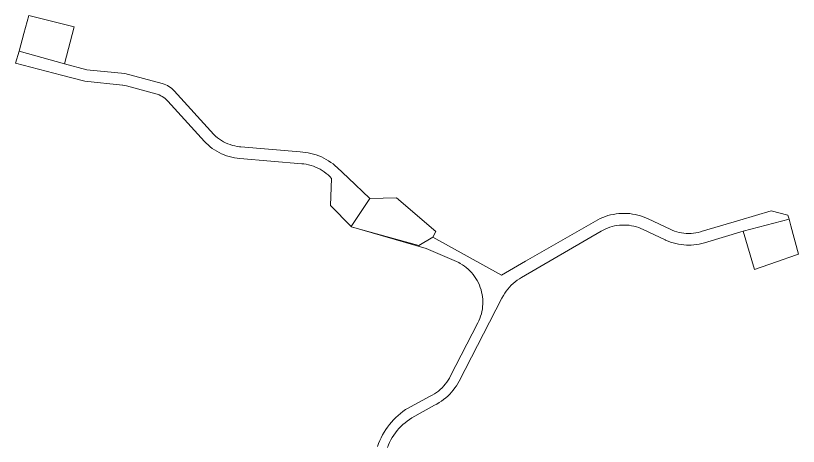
# Model space of a CAD drawing. Header units: metres. Extents: x 534757 to 556231, y 1832948 to 1850503.
# Drawn here: x 553651 to 554590, y 1838769 to 1839286 of the extents above; entities that cross this region are included whole.
import ezdxf

# ---------------------------------------------------------------- set-up
doc = ezdxf.new("R2010")
doc.units = ezdxf.units.M
doc.header["$MEASUREMENT"] = 0
doc.layers.add('Level 10', color=7, linetype='Continuous', lineweight=0)

msp = doc.modelspace()

# ---------------------------------------------------------------- linework, layer by layer
at = {"layer": 'Level 10', "color": 1, "linetype": 'Continuous', "lineweight": 0}
for p, q in [((553655.2264, 1839243.921), (553709.74, 1839228.62)), ((554053.4352, 1839033.238), (554075.99, 1839067.13)), ((554523.69, 1839027.69), (554578.67, 1839042.27)), ((554053.4352, 1839033.238), (554053.5879, 1839033.0799))]:
    msp.add_line(p, q, dxfattribs=at)
at = {"layer": 'Level 10', "color": 1, "linetype": 'Continuous', "lineweight": 0, "flags": 128}
for points in [[(553709.74, 1839228.62), (553721.57, 1839272.98), (553667.16, 1839286.47), (553661.1278, 1839264.9552), (553655.2264, 1839243.921)], [(553655.2264, 1839243.921), (553651.2, 1839229.57), (553706.14, 1839215.13), (553734.1938, 1839207.7608), (553779.3, 1839203.09), (553779.7634, 1839203.0338), (553781.9276, 1839202.6952), (553784.06, 1839202.2), (553819.4, 1839192.62), (553821.0957, 1839192.1059), (553823.1455, 1839191.3333), (553825.1334, 1839190.4132), (553827.0489, 1839189.3505), (553828.8817, 1839188.1508), (553830.6221, 1839186.8206), (553832.2608, 1839185.367), (553833.79, 1839183.8), (553877.53, 1839135.49), (553879.5156, 1839133.467), (553881.8972, 1839131.2566), (553884.3848, 1839129.1661), (553886.9723, 1839127.2005), (553889.6534, 1839125.3647), (553892.4215, 1839123.663), (553895.2701, 1839122.0997), (553898.1922, 1839120.6785), (553901.1807, 1839119.4028), (553904.2283, 1839118.2757), (553907.3277, 1839117.3), (553910.4714, 1839116.478), (553913.6517, 1839115.8117), (553916.861, 1839115.3028), (553920.09, 1839114.95), (553994.47, 1839108.73), (553996.8212, 1839108.4853), (553999.7253, 1839108.033), (554002.6005, 1839107.4234), (554005.4383, 1839106.6582), (554008.2302, 1839105.7398), (554010.9681, 1839104.6709), (554013.6437, 1839103.4545), (554016.2492, 1839102.0944), (554018.7768, 1839100.5946), (554021.2191, 1839098.9594), (554023.5687, 1839097.1938), (554025.8189, 1839095.303), (554027.9628, 1839093.2926), (554029.99, 1839091.17), (554028.9614, 1839058.5786), (554053.4352, 1839033.238)], [(553709.74, 1839228.62), (553736.5323, 1839221.5881), (553782.29, 1839216.85), (553827.02, 1839205.06), (553829.1126, 1839204.4096), (553831.1515, 1839203.6088), (553833.1265, 1839202.6613), (553835.0271, 1839201.5723), (553836.8432, 1839200.3474), (553838.565, 1839198.9933), (553840.1835, 1839197.5172), (553841.41, 1839196.24), (553888.96, 1839143.82), (553891.0618, 1839141.8413), (553893.2706, 1839139.9867), (553895.5789, 1839138.2575), (553897.9795, 1839136.6589), (553900.465, 1839135.1958), (553903.0279, 1839133.8728), (553905.6601, 1839132.694), (553908.3536, 1839131.6628), (553911.1002, 1839130.7826), (553913.8914, 1839130.0561), (553916.7185, 1839129.4854), (553919.5729, 1839129.0723), (553921.26, 1839128.9), (553992.27, 1839122.97), (553995.63, 1839122.69), (553998.9112, 1839122.3312), (554002.1693, 1839121.8182), (554005.3987, 1839121.1478), (554008.5918, 1839120.3217), (554011.7411, 1839119.3416), (554014.8391, 1839118.21), (554017.8787, 1839116.9295), (554020.8525, 1839115.5031), (554023.7537, 1839113.9342), (554026.5754, 1839112.2265), (554029.311, 1839110.384), (554031.9541, 1839108.411), (554034.4983, 1839106.3121), (554036.71, 1839104.31), (554049.86, 1839091.86), (554075.99, 1839067.13)], [(554075.99, 1839067.13), (554108, 1839067.92), (554155.01, 1839027.4), (554151.33, 1839020.76)], [(554151.33, 1839020.76), (554233.7825, 1838975.0407), (554262.5, 1838991.58), (554346.45, 1839039.95), (554349.3443, 1839041.5412), (554352.3087, 1839042.987), (554355.3398, 1839044.2874), (554358.4304, 1839045.4392), (554361.5732, 1839046.4399), (554364.7608, 1839047.287), (554367.9857, 1839047.9785), (554371.2404, 1839048.5128), (554374.5171, 1839048.8887), (554377.8082, 1839049.1053), (554381.106, 1839049.162), (554384.4026, 1839049.0587), (554387.6904, 1839048.7957), (554390.9615, 1839048.3736), (554394.2083, 1839047.7934), (554397.4232, 1839047.0564), (554400.5985, 1839046.1645), (554403.7268, 1839045.1196), (554406.8008, 1839043.9242), (554409.86, 1839042.56), (554436.03, 1839030.1), (554438.671, 1839028.9283), (554441.3691, 1839027.909), (554444.1195, 1839027.0409), (554446.9138, 1839026.3266), (554449.7434, 1839025.7684), (554452.5996, 1839025.3679), (554455.4737, 1839025.1263), (554458.3567, 1839025.0445), (554461.2398, 1839025.1227), (554464.1141, 1839025.3605), (554466.9708, 1839025.7574), (554469.8012, 1839026.3121), (554472.5964, 1839027.0228), (554473.3, 1839027.23), (554519.67, 1839041.1), (554557.2829, 1839052.3569), (554577.4182, 1839046.9893), (554578.67, 1839042.27)], [(554523.69, 1839027.69), (554537.47, 1838981.66), (554573.04, 1838994.14), (554577.2446, 1838995.6141), (554589.86, 1839000.04), (554580.78, 1839034.29), (554578.67, 1839042.27)], [(554085.0976, 1838769.4445), (554086.3929, 1838772.9747), (554087.8372, 1838776.4466), (554089.4278, 1838779.854), (554091.162, 1838783.1906), (554093.0364, 1838786.4504), (554095.0479, 1838789.6275), (554097.1926, 1838792.7162), (554099.4668, 1838795.7109), (554101.8664, 1838798.6061), (554104.3869, 1838801.3967), (554107.0238, 1838804.0775), (554109.7723, 1838806.6437), (554112.6276, 1838809.0907), (554115.5843, 1838811.4141), (554118.6372, 1838813.6096), (554120.2, 1838814.66), (554148.26, 1838829.64), (554150.864, 1838831.01), (554153.3865, 1838832.5185), (554155.8232, 1838834.1619), (554158.1669, 1838835.9355), (554160.4106, 1838837.834), (554162.5476, 1838839.8518), (554164.5718, 1838841.9828), (554166.477, 1838844.2208), (554168.2575, 1838846.5592), (554169.9083, 1838848.9909), (554171.4243, 1838851.5089), (554172.43, 1838853.37), (554205.49, 1838917.56), (554206.7633, 1838920.2117), (554207.8914, 1838922.9257), (554208.8702, 1838925.6971), (554209.6967, 1838928.5176), (554210.3686, 1838931.3789), (554210.8837, 1838934.2725), (554211.2407, 1838937.1899), (554211.4384, 1838940.1223), (554211.4763, 1838943.0612), (554211.3542, 1838945.9978), (554211.0726, 1838948.9234), (554210.6321, 1838951.8293), (554210.0342, 1838954.7069), (554209.2807, 1838957.5478), (554208.3737, 1838960.3435), (554207.3159, 1838963.0857), (554206.1105, 1838965.7662), (554204.761, 1838968.3772), (554203.2715, 1838970.9109), (554201.6463, 1838973.3599), (554199.8903, 1838975.7167), (554198.0087, 1838977.9746), (554196.007, 1838980.1267), (554193.8912, 1838982.1667), (554191.6675, 1838984.0886), (554189.3425, 1838985.8866), (554186.9232, 1838987.5555), (554184.4166, 1838989.0903), (554182.63, 1838990.08), (554143.6164, 1839006.8453), (554053.8738, 1839032.7839), (554053.5879, 1839033.0799)], [(554053.5879, 1839033.0799), (554134.58, 1839010.73), (554151.33, 1839020.76)], [(554097.0316, 1838768.1218), (554098.2782, 1838771.2326), (554099.6718, 1838774.2803), (554101.2093, 1838777.258), (554102.8872, 1838780.159), (554104.7016, 1838782.9766), (554106.6483, 1838785.7044), (554108.7231, 1838788.3361), (554110.9211, 1838790.8659), (554113.2372, 1838793.2879), (554115.6664, 1838795.5966), (554118.2029, 1838797.7867), (554120.8411, 1838799.8533), (554123.5749, 1838801.7916), (554126.4, 1838803.6), (554153.56, 1838818.87), (554156.3152, 1838820.3106), (554159.1205, 1838821.9504), (554161.8416, 1838823.7263), (554164.4721, 1838825.6339), (554167.0054, 1838827.6687), (554169.4356, 1838829.8258), (554171.7566, 1838832.0998), (554173.9629, 1838834.4853), (554176.0491, 1838836.9765), (554178.0102, 1838839.5674), (554179.8414, 1838842.2516), (554181.5383, 1838845.0227), (554183.1, 1838847.87), (554234.42, 1838947.54), (554236.0875, 1838950.5543), (554237.7408, 1838953.2048), (554239.5276, 1838955.7672), (554241.4432, 1838958.2347), (554243.4826, 1838960.6009), (554245.6405, 1838962.8597), (554247.9112, 1838965.005), (554250.2888, 1838967.0312), (554252.767, 1838968.9331), (554255.3392, 1838970.7056), (554258, 1838972.34), (554353.49, 1839027.85), (554355.6431, 1839029.0369), (554358.2848, 1839030.3253), (554360.9926, 1839031.468), (554363.7587, 1839032.4617), (554366.5747, 1839033.3035), (554369.4323, 1839033.9907), (554372.3231, 1839034.5215), (554375.2385, 1839034.8942), (554378.1698, 1839035.1078), (554381.1084, 1839035.1615), (554384.0456, 1839035.0553), (554386.9727, 1839034.7894), (554389.881, 1839034.3647), (554392.7618, 1839033.7823), (554395.6067, 1839033.0441), (554398.4072, 1839032.1522), (554401.1551, 1839031.1092), (554403.84, 1839029.92), (554430.01, 1839017.46), (554430.6771, 1839017.1469), (554433.6589, 1839015.8558), (554436.7007, 1839014.713), (554439.795, 1839013.7212), (554442.9344, 1839012.883), (554446.1113, 1839012.2003), (554449.3179, 1839011.6748), (554452.5464, 1839011.3078), (554455.7892, 1839011.1001), (554459.04, 1839011.05), (554461.3289, 1839011.11), (554464.5705, 1839011.3345), (554467.7971, 1839011.7184), (554471.0009, 1839012.2606), (554474.1742, 1839012.9598), (554477.31, 1839013.81), (554523.69, 1839027.69)]]:
    msp.add_lwpolyline(points, dxfattribs=at)

doc.saveas('drawing.dxf')
